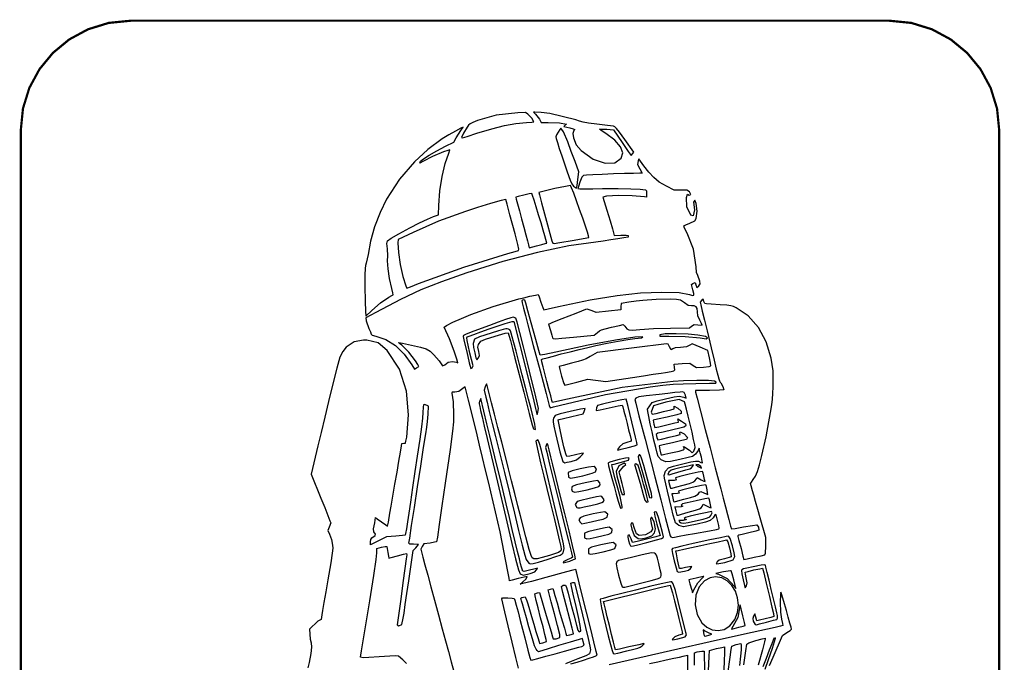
# Model space of a CAD drawing. Extents: x 0 to 7.6, y 0 to 10.9.
# Drawn here: x 4.085 to 7.589, y 4.793 to 7.095 of the extents above; entities that cross this region are included whole.
import ezdxf

# ---------------------------------------------------------------- set-up
doc = ezdxf.new("R2010")
doc.units = 0
doc.layers.get('0').update_dxf_attribs({"linetype": 'CONTINUOUS'})

msp = doc.modelspace()

# ---------------------------------------------------------------- linework, layer by layer
at = {"color": 1, "const_width": 0.007935}
msp.add_lwpolyline([(4.08946, 3.98844), (4.08946, 6.697), (4.09739, 6.77658), (4.12028, 6.85058), (4.15653, 6.91749), (4.20454, 6.97569), (4.26275, 7.02371), (4.32964, 7.05989), (4.4036, 7.08279), (4.48318, 7.09071), (4.48318, 7.09071), (7.19179, 7.09071), (7.27126, 7.08279), (7.34526, 7.05989), (7.41217, 7.02371), (7.47038, 6.97569), (7.51839, 6.91749), (7.55458, 6.85058), (7.57747, 6.77658), (7.58544, 6.697), (7.58544, 3.98844)], dxfattribs=at)
at = {"color": 0}
for points in [[(5.89279, 6.76297), (5.86567, 6.76167), (5.78754, 6.75271), (5.7219, 6.73372), (5.70514, 6.72678), (5.69547, 6.72194), (5.68951, 6.71701), (5.68392, 6.70985), (5.67079, 6.68858), (5.66433, 6.67275), (5.66753, 6.67156), (5.68403, 6.67703), (5.71918, 6.68836), (5.77208, 6.70443), (5.81799, 6.71582), (5.85872, 6.72304), (5.89643, 6.72646), (5.91521, 6.72775), (5.92307, 6.72911), (5.9151, 6.74214), (5.90147, 6.7564), (5.89279, 6.76297)], [(5.92638, 6.76361), (5.92096, 6.76318), (5.92828, 6.75597), (5.94233, 6.73833), (5.94906, 6.72711), (5.97412, 6.72706), (6.01475, 6.72515), (6.03939, 6.72103), (6.03467, 6.71664), (6.03, 6.71257), (6.05083, 6.70719), (6.06369, 6.70415), (6.06907, 6.70193), (6.06608, 6.69797), (6.06168, 6.68788), (6.06392, 6.67139), (6.07428, 6.64681), (6.09218, 6.62614), (6.13444, 6.59603), (6.178, 6.58132), (6.178, 6.58138), (6.21246, 6.58306), (6.23492, 6.59933), (6.24007, 6.61822), (6.23236, 6.63965), (6.21213, 6.66303), (6.17979, 6.68772), (6.16368, 6.69857), (6.15733, 6.7034), (6.16504, 6.70335), (6.18283, 6.70247), (6.20779, 6.70101), (6.23817, 6.65571), (6.25993, 6.62337), (6.26975, 6.60915), (6.2755, 6.61431), (6.28006, 6.62067), (6.24729, 6.66644), (6.229, 6.69179), (6.21826, 6.70562), (6.21197, 6.71164), (6.20703, 6.71338), (6.18636, 6.71614), (6.14729, 6.72103), (6.11774, 6.72483), (6.09933, 6.72786), (6.08615, 6.73133), (6.07221, 6.73654), (5.97982, 6.75922), (5.94933, 6.76226), (5.92638, 6.76361)], [(5.66997, 6.70958), (5.66146, 6.70632), (5.64236, 6.69607), (5.61843, 6.68213), (5.59549, 6.66775), (5.54411, 6.63026), (5.49642, 6.58649), (5.44233, 6.52403), (5.39649, 6.45247), (5.37304, 6.40479), (5.35346, 6.35357), (5.33886, 6.30236), (5.33046, 6.25456), (5.32357, 6.22325), (5.32101, 6.21593), (5.31967, 6.20443), (5.31917, 6.18201), (5.31912, 6.14187), (5.31961, 6.08643), (5.32086, 6.05263), (5.3226, 6.03429), (5.34353, 6.05436), (5.37446, 6.0816), (5.40462, 6.10178), (5.41504, 6.10796), (5.41976, 6.11068), (5.41862, 6.11729), (5.41504, 6.13271), (5.40722, 6.16943), (5.40196, 6.20378), (5.39968, 6.23178), (5.40093, 6.24946), (5.40017, 6.2755), (5.39751, 6.29357), (5.40012, 6.3041), (5.41282, 6.31369), (5.4406, 6.32878), (5.47987, 6.34978), (5.51449, 6.3674), (5.54308, 6.38113), (5.56424, 6.39025), (5.58192, 6.39708), (5.58322, 6.43012), (5.58735, 6.48269), (5.59521, 6.53369), (5.60607, 6.57964), (5.61936, 6.61703), (5.62278, 6.62901), (5.61513, 6.62685), (5.59933, 6.62153), (5.56022, 6.60574), (5.52789, 6.58854), (5.51503, 6.58154), (5.51812, 6.5886), (5.528, 6.59733), (5.54829, 6.6104), (5.57568, 6.62592), (5.60693, 6.64182), (5.63693, 6.65625), (5.64529, 6.67144), (5.66228, 6.69764), (5.66997, 6.70958)], [(6.01947, 6.70617), (6.016, 6.70204), (6.00988, 6.69254), (6.00385, 6.68229), (6.00065, 6.67567), (6.00211, 6.6696), (6.00667, 6.65479), (6.01357, 6.63346), (6.02214, 6.60786), (6.04167, 6.55029), (6.0524, 6.5204), (6.05871, 6.50706), (6.06483, 6.49924), (6.07536, 6.49164), (6.07742, 6.50196), (6.08035, 6.52268), (6.08388, 6.55089), (6.06999, 6.58735), (6.05653, 6.62294), (6.04372, 6.65717), (6.02864, 6.69331), (6.01947, 6.70617)], [(6.29779, 6.59636), (6.29519, 6.58919), (6.29313, 6.57633), (6.30171, 6.56065), (6.30783, 6.55062), (6.30951, 6.54611), (6.30089, 6.54574), (6.27864, 6.54492), (6.24615, 6.54383), (6.20676, 6.54264), (6.16699, 6.54135), (6.13368, 6.53999), (6.11025, 6.53868), (6.10021, 6.5376), (6.09435, 6.53179), (6.08713, 6.51378), (6.08176, 6.49799), (6.07954, 6.49044), (6.08649, 6.48996), (6.10536, 6.48969), (6.1334, 6.48981), (6.16764, 6.49024), (6.22385, 6.49072), (6.26921, 6.49013), (6.30208, 6.4885), (6.32096, 6.48583), (6.32487, 6.48275), (6.32568, 6.472), (6.32568, 6.45953), (6.31787, 6.46072), (6.27333, 6.46506), (6.22553, 6.46556), (6.18207, 6.46289), (6.16922, 6.45919), (6.17339, 6.44472), (6.1836, 6.41308), (6.19542, 6.37538), (6.20378, 6.34608), (6.20969, 6.32292), (6.2335, 6.324), (6.25282, 6.32428), (6.25911, 6.3221), (6.25922, 6.31717), (6.24382, 6.31413), (6.22304, 6.31099), (6.19738, 6.30664), (6.16971, 6.30246), (6.14421, 6.29937), (6.04812, 6.28592), (5.9356, 6.26221), (5.81212, 6.22949), (5.68311, 6.18913), (5.59278, 6.15756), (5.51899, 6.12788), (5.44607, 6.09337), (5.3585, 6.04719), (5.32286, 6.02789), (5.32383, 6.01704), (5.3329, 5.99013), (5.3386, 5.97771), (5.34099, 5.97032), (5.34446, 5.96669), (5.35867, 5.96322), (5.39421, 5.95107), (5.42828, 5.9291), (5.45958, 5.89839), (5.48697, 5.85981), (5.49588, 5.84478), (5.50396, 5.8489), (5.51204, 5.8546), (5.50846, 5.86128), (5.49983, 5.87489), (5.47618, 5.90571), (5.45063, 5.93001), (5.44249, 5.93664), (5.43951, 5.93967), (5.4534, 5.93733), (5.486, 5.93088), (5.51768, 5.92393), (5.53787, 5.91743), (5.55203, 5.90907), (5.56586, 5.89626), (5.58442, 5.87451), (5.59614, 5.85656), (5.60411, 5.86062), (5.61703, 5.86951), (5.63226, 5.87169), (5.64589, 5.86947), (5.65082, 5.86794), (5.6474, 5.88026), (5.63824, 5.90875), (5.62164, 5.9534), (5.60221, 5.99539), (5.61062, 6.00103), (5.63363, 6.01237), (5.66476, 6.02642), (5.69769, 6.04021), (5.77756, 6.0689), (5.86882, 6.09576), (5.88639, 6.10015), (5.9089, 6.10542), (5.92876, 6.10981), (5.93858, 6.11165), (5.94174, 6.10374), (5.94808, 6.08453), (5.95437, 6.06538), (5.95774, 6.0574), (5.97358, 6.06076), (6.01031, 6.06874), (6.12369, 6.09207), (6.22006, 6.10796), (6.30404, 6.11708), (6.38021, 6.12011), (6.442, 6.11828), (6.47863, 6.11143), (6.4891, 6.10835), (6.49397, 6.10921), (6.49436, 6.1154), (6.49121, 6.12825), (6.486, 6.14725), (6.49089, 6.15126), (6.49849, 6.15483), (6.50185, 6.14606), (6.50483, 6.13667), (6.51204, 6.14258), (6.5166, 6.14925), (6.51531, 6.15978), (6.50819, 6.17942), (6.50413, 6.19075), (6.50217, 6.21115), (6.49294, 6.27419), (6.47011, 6.33057), (6.46094, 6.34912), (6.45833, 6.35721), (6.46544, 6.36035), (6.48003, 6.36681), (6.49729, 6.37565), (6.50276, 6.384), (6.50558, 6.40972), (6.50228, 6.43761), (6.49794, 6.4496), (6.49289, 6.44163), (6.49707, 6.41401), (6.49138, 6.39333), (6.48378, 6.39535), (6.46935, 6.42567), (6.4675, 6.45876), (6.4714, 6.47049), (6.47738, 6.46733), (6.48329, 6.46875), (6.47819, 6.47922), (6.46924, 6.48432), (6.44764, 6.48508), (6.42367, 6.48508), (6.39606, 6.49881), (6.37017, 6.51313), (6.35107, 6.52957), (6.3335, 6.54893), (6.31575, 6.5715), (6.29779, 6.59636)], [(6.05371, 6.50114), (6.03581, 6.49826), (5.99778, 6.49029), (5.95947, 6.48156), (5.94097, 6.47651), (5.94228, 6.46761), (5.94943, 6.4394), (5.96392, 6.38656), (5.98708, 6.30393), (5.9904, 6.29492), (5.99468, 6.29383), (6.01551, 6.29753), (6.05931, 6.3049), (6.11942, 6.315), (6.11811, 6.32206), (6.11464, 6.33404), (6.10736, 6.35601), (6.0975, 6.38444), (6.08632, 6.41585), (6.07508, 6.44678), (6.06506, 6.47364), (6.05751, 6.49294), (6.05371, 6.50114)], [(5.82226, 6.45096), (5.80604, 6.44743), (5.76822, 6.43679), (5.72131, 6.42279), (5.6779, 6.40896), (5.58203, 6.37414), (5.49121, 6.33371), (5.43799, 6.30811), (5.43728, 6.2959), (5.43875, 6.26204), (5.44499, 6.21892), (5.45432, 6.17594), (5.465, 6.14242), (5.46935, 6.13456), (5.48188, 6.13926), (5.51053, 6.1505), (5.67215, 6.20964), (5.83018, 6.25868), (5.85596, 6.26585), (5.86817, 6.26921), (5.86865, 6.27339), (5.86507, 6.29025), (5.85536, 6.3284), (5.8374, 6.39615), (5.82699, 6.43457), (5.82226, 6.45096)], [(5.91553, 6.47233), (5.90597, 6.47125), (5.88639, 6.46729), (5.86708, 6.46267), (5.85835, 6.45975), (5.86003, 6.45285), (5.86453, 6.43544), (5.87099, 6.41081), (5.87858, 6.382), (5.8865, 6.35238), (5.89382, 6.32497), (5.89974, 6.30306), (5.90343, 6.28976), (5.90647, 6.27908), (5.93197, 6.28581), (5.95156, 6.2909), (5.963, 6.29383), (5.96858, 6.29519), (5.96556, 6.30826), (5.96213, 6.3209), (5.95611, 6.34196), (5.94824, 6.36828), (5.93961, 6.39686), (5.9311, 6.42464), (5.92361, 6.44851), (5.91808, 6.46544), (5.91553, 6.47233)], [(5.88504, 6.09278), (5.87999, 6.08974), (5.88124, 6.08197), (5.88558, 6.06315), (5.89231, 6.03614), (5.90082, 6.00369), (5.92046, 5.92953), (5.94472, 5.83822), (5.9661, 5.75743), (5.97743, 5.71474), (5.9815, 5.70692), (5.99289, 5.70969), (6.01764, 5.71631), (6.17914, 5.75429), (6.33822, 5.78196), (6.384, 5.78771), (6.42014, 5.79107), (6.456, 5.79286), (6.50092, 5.79368), (6.55072, 5.79422), (6.57238, 5.79449), (6.57374, 5.7979), (6.56819, 5.80231), (6.54644, 5.8036), (6.50472, 5.80376), (6.45779, 5.8029), (6.42057, 5.80111), (6.23801, 5.77881), (6.04253, 5.73774), (6.00515, 5.72894), (5.98921, 5.72581), (5.98731, 5.73247), (5.98275, 5.74951), (5.97646, 5.77354), (5.96929, 5.80111), (5.96208, 5.82889), (5.95578, 5.85335), (5.95128, 5.87115), (5.94943, 5.87885), (5.95481, 5.88108), (5.96989, 5.88553), (5.99257, 5.89171), (6.02061, 5.89903), (6.05192, 5.90696), (6.08436, 5.91499), (6.11583, 5.92253), (6.14421, 5.92904), (6.18494, 5.93767), (6.22428, 5.94521), (6.25831, 5.9509), (6.28293, 5.95404), (6.30746, 5.95692), (6.31142, 5.95985), (6.2831, 5.95919), (6.21485, 5.94868), (6.11724, 5.93018), (6.00065, 5.90543), (5.96169, 5.89719), (5.9451, 5.89447), (5.94015, 5.91157), (5.92936, 5.95096), (5.91336, 6.00988), (5.90136, 6.0535), (5.89361, 6.08094), (5.89046, 6.09114), (5.88504, 6.09278)], [(6.41092, 6.09472), (6.35943, 6.09364), (6.31212, 6.09065), (6.28792, 6.08772), (6.26204, 6.08382), (6.23492, 6.07932), (6.23389, 6.06782), (6.23286, 6.05642), (6.14551, 6.04753), (6.13097, 6.0535), (6.11367, 6.05946), (6.10753, 6.05751), (6.0931, 6.05203), (6.07238, 6.044), (6.04769, 6.03418), (6.02279, 6.02425), (6.00179, 6.0159), (5.98682, 6.00993), (5.98008, 6.00722), (5.97558, 6.00549), (5.98161, 5.98292), (5.98639, 5.96582), (5.98947, 5.95617), (5.99169, 5.95389), (6.00043, 5.95344), (6.02246, 5.95518), (6.06478, 5.95931), (6.13818, 5.96664), (6.14958, 5.97618), (6.15674, 5.98182), (6.16461, 5.98568), (6.17757, 5.98947), (6.20003, 5.99479), (6.22819, 6.00136), (6.24121, 6.0045), (6.24794, 5.99832), (6.2545, 5.98899), (6.26156, 5.98486), (6.27528, 5.9846), (6.30186, 5.98687), (6.35069, 5.98986), (6.41086, 5.9916), (6.47831, 5.99262), (6.48611, 5.99881), (6.4949, 6.00401), (6.50896, 6.00347), (6.52387, 6.00256), (6.52138, 6.00792), (6.51551, 6.01986), (6.50863, 6.03586), (6.50717, 6.04969), (6.50624, 6.06142), (6.50217, 6.06765), (6.49593, 6.0714), (6.48579, 6.07167), (6.47412, 6.0726), (6.4605, 6.08176), (6.4465, 6.09104), (6.43251, 6.09403), (6.41092, 6.09472)], [(6.52789, 6.09494), (6.52186, 6.0905), (6.51671, 6.08371), (6.51888, 6.07493), (6.52436, 6.05268), (6.53217, 6.02029), (6.54161, 5.98122), (6.55599, 5.92144), (6.56679, 5.87679), (6.57454, 5.845), (6.57997, 5.82362), (6.58365, 5.81039), (6.58621, 5.80285), (6.58822, 5.79872), (6.59039, 5.79557), (6.59765, 5.78228), (6.60107, 5.77126), (6.58615, 5.76992), (6.55046, 5.76899), (6.49989, 5.76844), (6.50043, 5.76307), (6.50569, 5.74061), (6.51774, 5.69422), (6.53478, 5.6295), (6.55225, 5.56293), (6.57086, 5.49208), (6.59065, 5.41689), (6.59928, 5.384), (6.60764, 5.35221), (6.61475, 5.32525), (6.61963, 5.30658), (6.62576, 5.28375), (6.62879, 5.27376), (6.64182, 5.27544), (6.67215, 5.28043), (6.7034, 5.28581), (6.71881, 5.28819), (6.72558, 5.27929), (6.72678, 5.26872), (6.7155, 5.26551), (6.69075, 5.25956), (6.66644, 5.25401), (6.65479, 5.25097), (6.65142, 5.24892), (6.65196, 5.24636), (6.65554, 5.23232), (6.66276, 5.20361), (6.66982, 5.176), (6.67312, 5.1645), (6.68489, 5.16683), (6.70964, 5.17204), (6.73475, 5.17746), (6.74761, 5.18033), (6.75065, 5.18631), (6.75131, 5.21192), (6.75131, 5.2424), (6.73122, 5.31347), (6.72288, 5.3431), (6.71496, 5.37104), (6.70839, 5.39426), (6.7041, 5.4095), (6.69911, 5.42768), (6.69706, 5.43631), (6.69976, 5.44114), (6.70643, 5.45008), (6.71414, 5.46208), (6.72119, 5.47851), (6.72863, 5.50239), (6.73753, 5.53657), (6.75233, 5.60303), (6.76812, 5.68918), (6.77263, 5.7169), (6.77539, 5.73801), (6.77692, 5.75792), (6.77778, 5.78201), (6.77707, 5.83822), (6.77089, 5.88379), (6.75276, 5.94254), (6.72488, 5.99354), (6.68858, 6.03489), (6.64524, 6.06456), (6.63569, 6.06901), (6.62646, 6.07161), (6.61225, 6.07335), (6.58789, 6.07519), (6.55615, 6.07731), (6.53906, 6.07824), (6.5331, 6.07958), (6.53011, 6.08658), (6.52789, 6.09494)], [(5.84907, 6.03028), (5.84028, 6.028), (5.8214, 6.02181), (5.79514, 6.01258), (5.76432, 6.00131), (5.7085, 5.98058), (5.68083, 5.96983), (5.6715, 5.96496), (5.67057, 5.96164), (5.67426, 5.94347), (5.68267, 5.90619), (5.69163, 5.86794), (5.69694, 5.84674), (5.70182, 5.84983), (5.70572, 5.85607), (5.6945, 5.90196), (5.68772, 5.93039), (5.68419, 5.94775), (5.68338, 5.95682), (5.685, 5.96029), (5.69174, 5.96289), (5.70861, 5.96913), (5.73313, 5.97803), (5.76275, 5.98867), (5.82031, 6.00857), (5.84483, 6.01525), (5.85107, 6.01465), (5.89106, 5.85503), (5.90668, 5.79258), (5.91971, 5.7405), (5.92876, 5.70421), (5.93251, 5.68918), (5.93397, 5.68289), (5.93668, 5.69125), (5.93951, 5.70378), (5.93619, 5.71967), (5.92736, 5.75689), (5.91471, 5.80832), (5.90017, 5.86681), (5.88547, 5.92507), (5.87244, 5.97601), (5.86285, 6.01237), (5.85856, 6.02692), (5.84907, 6.03028)], [(5.82781, 5.98915), (5.82232, 5.98882), (5.8125, 5.98649), (5.79611, 5.98172), (5.77072, 5.9739), (5.72889, 5.96024), (5.71078, 5.95247), (5.70606, 5.93653), (5.70763, 5.92236), (5.71143, 5.90278), (5.71571, 5.88547), (5.71886, 5.87799), (5.72483, 5.88531), (5.72831, 5.89367), (5.72564, 5.90836), (5.72304, 5.92296), (5.72493, 5.93267), (5.73318, 5.94499), (5.75022, 5.95182), (5.7839, 5.96283), (5.82031, 5.97347), (5.83111, 5.97418), (5.8335, 5.96625), (5.83882, 5.94672), (5.84631, 5.91851), (5.85514, 5.88456), (5.88661, 5.76226), (5.90647, 5.68576), (5.9171, 5.64535), (5.92122, 5.63129), (5.92899, 5.62918), (5.92617, 5.64833), (5.91265, 5.70275), (5.9036, 5.73731), (5.89258, 5.77968), (5.88086, 5.82454), (5.86996, 5.86649), (5.859, 5.90853), (5.85101, 5.93918), (5.84532, 5.96029), (5.84147, 5.97379), (5.83882, 5.98139), (5.83681, 5.98503), (5.8349, 5.98643), (5.83251, 5.98747), (5.82781, 5.98915)], [(6.43061, 5.97103), (6.39193, 5.97049), (6.37294, 5.96793), (6.37261, 5.96224), (6.4044, 5.96235), (6.46306, 5.96181), (6.51736, 5.95628), (6.53831, 5.9535), (6.54264, 5.95628), (6.53618, 5.96158), (6.50825, 5.96685), (6.47424, 5.96983), (6.43061, 5.97103)], [(6.48882, 5.93582), (6.47954, 5.93001), (6.46783, 5.92503), (6.44694, 5.92275), (6.42746, 5.92074), (6.41862, 5.91732), (6.41271, 5.91342), (6.40707, 5.92492), (6.4024, 5.93408), (6.39794, 5.93533), (6.38656, 5.93381), (6.35894, 5.93033), (6.31912, 5.92546), (6.27143, 5.9196), (6.14942, 5.90479), (6.12435, 5.89046), (6.10932, 5.88222), (6.0969, 5.87674), (6.08138, 5.87201), (6.05707, 5.86594), (6.02686, 5.8584), (6.01367, 5.8546), (6.01551, 5.84397), (6.02149, 5.81982), (6.02919, 5.79313), (6.03353, 5.78711), (6.04742, 5.79085), (6.07639, 5.7985), (6.116, 5.80886), (6.18001, 5.80094), (6.27528, 5.81538), (6.31401, 5.82124), (6.34928, 5.82656), (6.37701, 5.83068), (6.3935, 5.83306), (6.41379, 5.83599), (6.42333, 5.83849), (6.42589, 5.84272), (6.42529, 5.85075), (6.42415, 5.86296), (6.45215, 5.86447), (6.48019, 5.86594), (6.49186, 5.85818), (6.50358, 5.85042), (6.52849, 5.85189), (6.54844, 5.85379), (6.55464, 5.85661), (6.55365, 5.86649), (6.54975, 5.88569), (6.54368, 5.91162), (6.51628, 5.92372), (6.48882, 5.93582)], [(5.75347, 5.79243), (5.74886, 5.78211), (5.74496, 5.7691), (5.75082, 5.74479), (5.75532, 5.72613), (5.7634, 5.69331), (5.77382, 5.65093), (5.78549, 5.60363), (5.81722, 5.47488), (5.85308, 5.32932), (5.86833, 5.26753), (5.8814, 5.21571), (5.89085, 5.17936), (5.89529, 5.16379), (5.90414, 5.15158), (5.91, 5.14865), (5.92003, 5.14931), (5.93946, 5.15446), (5.97364, 5.16525), (6.00108, 5.17432), (6.01633, 5.1799), (6.0236, 5.18397), (6.02718, 5.18821), (6.03153, 5.20335), (6.02864, 5.21961), (6.01785, 5.26753), (5.99544, 5.36219), (5.95801, 5.51882), (5.94954, 5.55333), (5.94363, 5.57574), (5.93967, 5.58806), (5.93712, 5.59244), (5.92931, 5.58697), (5.93158, 5.57563), (5.93778, 5.54839), (5.947, 5.50928), (5.95828, 5.46246), (5.97987, 5.37337), (5.99588, 5.30707), (6.00717, 5.26014), (6.01443, 5.22911), (6.0185, 5.21056), (6.02024, 5.20101), (6.02029, 5.19706), (6.01958, 5.19521), (6.01053, 5.18901), (5.97906, 5.17839), (5.95247, 5.17074), (5.93425, 5.16694), (5.92269, 5.16689), (5.91613, 5.17031), (5.9126, 5.178), (5.90603, 5.20031), (5.89421, 5.24501), (5.87511, 5.31988), (5.86578, 5.35639), (5.8546, 5.40022), (5.84299, 5.4459), (5.83231, 5.48785), (5.82096, 5.53207), (5.80778, 5.58376), (5.79432, 5.6365), (5.78228, 5.68392), (5.77192, 5.72433), (5.76324, 5.75803), (5.75711, 5.78147), (5.75444, 5.79113), (5.75347, 5.79243)], [(6.45421, 5.76324), (6.44558, 5.76258), (6.42692, 5.76074), (6.40099, 5.75803), (6.37056, 5.75472), (6.32417, 5.74935), (6.29801, 5.74533), (6.28651, 5.74154), (6.28396, 5.73671), (6.28711, 5.7226), (6.29829, 5.67833), (6.32004, 5.59403), (6.35493, 5.45969), (6.37614, 5.37782), (6.39333, 5.31114), (6.40489, 5.26611), (6.40913, 5.24914), (6.41233, 5.24501), (6.41808, 5.24274), (6.42503, 5.24414), (6.44217, 5.24735), (6.46696, 5.2519), (6.49675, 5.25722), (6.54964, 5.26676), (6.57531, 5.27165), (6.58382, 5.27399), (6.58507, 5.27588), (6.58376, 5.28537), (6.57926, 5.30447), (6.57346, 5.32422), (6.57086, 5.32508), (6.56358, 5.31256), (6.55294, 5.30317), (6.53586, 5.29796), (6.50569, 5.29064), (6.47504, 5.28413), (6.45671, 5.28131), (6.44092, 5.28564), (6.42882, 5.29536), (6.426, 5.30388), (6.4209, 5.32286), (6.41433, 5.3489), (6.40711, 5.37858), (6.40007, 5.40842), (6.39404, 5.435), (6.38981, 5.45497), (6.38824, 5.46485), (6.39279, 5.47999), (6.40354, 5.49181), (6.4215, 5.49799), (6.45508, 5.50678), (6.48307, 5.51313), (6.50049, 5.51585), (6.51128, 5.51525), (6.51937, 5.5115), (6.52522, 5.50933), (6.52436, 5.51579), (6.52106, 5.52983), (6.51699, 5.54546), (6.51454, 5.55556), (6.51313, 5.56168), (6.50944, 5.55339), (6.50022, 5.54075), (6.48893, 5.53299), (6.47412, 5.52935), (6.44379, 5.52214), (6.41032, 5.51508), (6.3941, 5.51351), (6.37771, 5.52024), (6.36686, 5.53299), (6.36339, 5.54406), (6.35807, 5.56451), (6.35172, 5.59099), (6.345, 5.62039), (6.33865, 5.64947), (6.33339, 5.67492), (6.32992, 5.69353), (6.329, 5.70204), (6.34592, 5.72504), (6.36312, 5.7309), (6.39318, 5.73876), (6.42367, 5.74571), (6.44239, 5.74864), (6.45811, 5.74447), (6.46658, 5.74083), (6.46386, 5.75228), (6.46024, 5.76161), (6.45421, 5.76324)], [(5.73361, 5.73926), (5.73003, 5.73101), (5.72857, 5.72803), (5.72771, 5.72504), (5.72775, 5.72017), (5.72922, 5.71132), (5.73232, 5.6965), (5.73757, 5.67378), (5.74528, 5.64106), (5.75592, 5.59636), (5.79275, 5.44086), (5.82264, 5.31467), (5.84457, 5.2219), (5.85764, 5.16656), (5.86751, 5.12765), (5.87349, 5.11285), (5.88499, 5.10846), (5.9095, 5.11415), (5.92562, 5.12022), (5.93224, 5.12685), (5.93517, 5.13265), (5.93224, 5.13249), (5.92307, 5.13004), (5.90657, 5.12576), (5.88753, 5.12142), (5.88265, 5.12403), (5.88167, 5.12608), (5.88037, 5.12993), (5.87842, 5.1371), (5.87538, 5.14893), (5.87099, 5.16689), (5.86481, 5.19243), (5.85644, 5.227), (5.84571, 5.27192), (5.83561, 5.31386), (5.82378, 5.36322), (5.81164, 5.4139), (5.80067, 5.45969), (5.78965, 5.50569), (5.7774, 5.55681), (5.76535, 5.60682), (5.7551, 5.64953), (5.73361, 5.73926)], [(6.2525, 5.73687), (6.23654, 5.73465), (6.20258, 5.72775), (6.16797, 5.72), (6.15017, 5.71506), (6.14632, 5.706), (6.14518, 5.69683), (6.15907, 5.69938), (6.19151, 5.70649), (6.22407, 5.71349), (6.2385, 5.71556), (6.24035, 5.70969), (6.24431, 5.69499), (6.24962, 5.67443), (6.25553, 5.65093), (6.26139, 5.6275), (6.26639, 5.60704), (6.26975, 5.5925), (6.27083, 5.58681), (6.25532, 5.58285), (6.24078, 5.5779), (6.22922, 5.56651), (6.22174, 5.55707), (6.22244, 5.5549), (6.23497, 5.55811), (6.25944, 5.56413), (6.28261, 5.57047), (6.29232, 5.57433), (6.29064, 5.58251), (6.28629, 5.60129), (6.28011, 5.62717), (6.27294, 5.65657), (6.26574, 5.68582), (6.25933, 5.71137), (6.25461, 5.7296), (6.2525, 5.73687)], [(6.44239, 5.73611), (6.42432, 5.73318), (6.39458, 5.72629), (6.36583, 5.71869), (6.35069, 5.71343), (6.34147, 5.69129), (6.34517, 5.68392), (6.35932, 5.68668), (6.3859, 5.69276), (6.412, 5.69917), (6.42443, 5.70275), (6.42383, 5.70876), (6.42356, 5.71272), (6.43653, 5.70551), (6.44911, 5.69461), (6.44954, 5.68608), (6.43381, 5.68169), (6.39871, 5.67333), (6.36388, 5.66542), (6.34901, 5.66189), (6.35101, 5.6486), (6.35531, 5.63596), (6.36936, 5.639), (6.39817, 5.64561), (6.42671, 5.6524), (6.43994, 5.65571), (6.43847, 5.66178), (6.43728, 5.66726), (6.45068, 5.65935), (6.46386, 5.64968), (6.46544, 5.64312), (6.46408, 5.64051), (6.45806, 5.63775), (6.44407, 5.63396), (6.41906, 5.62799), (6.38422, 5.62001), (6.36572, 5.61589), (6.35997, 5.61149), (6.36247, 5.60032), (6.36507, 5.59212), (6.3789, 5.59489), (6.40593, 5.60107), (6.43261, 5.60758), (6.44531, 5.61106), (6.44472, 5.61697), (6.44558, 5.62115), (6.45919, 5.6135), (6.47131, 5.60015), (6.46821, 5.59353), (6.45171, 5.58963), (6.41749, 5.5816), (6.38422, 5.57389), (6.37017, 5.57053), (6.37278, 5.55686), (6.37679, 5.54053), (6.37739, 5.53874), (6.38053, 5.53847), (6.39068, 5.54047), (6.41243, 5.54531), (6.44183, 5.55192), (6.456, 5.55572), (6.46007, 5.55849), (6.4591, 5.56212), (6.45714, 5.56836), (6.46094, 5.56689), (6.46957, 5.56142), (6.47889, 5.55474), (6.48475, 5.54969), (6.48844, 5.54519), (6.49365, 5.55106), (6.49881, 5.56494), (6.49729, 5.57449), (6.49338, 5.59364), (6.48774, 5.61914), (6.48118, 5.64774), (6.47444, 5.67617), (6.46832, 5.70111), (6.46349, 5.7194), (6.46089, 5.7276), (6.44239, 5.73611)], [(6.1059, 5.70415), (6.08886, 5.70139), (6.05285, 5.69342), (6.0165, 5.68463), (5.99854, 5.67925), (5.99262, 5.66992), (5.99132, 5.66493), (5.99186, 5.65653), (5.99463, 5.6409), (6.00028, 5.61426), (6.01563, 5.54856), (6.02647, 5.51465), (6.03321, 5.5095), (6.0415, 5.51161), (6.05653, 5.51514), (6.07525, 5.52078), (6.08838, 5.53136), (6.09679, 5.53999), (6.10037, 5.54428), (6.09196, 5.54313), (6.07183, 5.53851), (6.05094, 5.53386), (6.0409, 5.53239), (6.03694, 5.54232), (6.03033, 5.56646), (6.02251, 5.5989), (6.01508, 5.63351), (6.00906, 5.66342), (6.01351, 5.66499), (6.02854, 5.66878), (6.05843, 5.67567), (6.09885, 5.68479), (6.10292, 5.6939), (6.1059, 5.70415)], [(5.96994, 5.57883), (5.96783, 5.57547), (5.96485, 5.56521), (5.96858, 5.54801), (5.97885, 5.50499), (5.99408, 5.4426), (6.01275, 5.36724), (6.03136, 5.29221), (6.0466, 5.23036), (6.05692, 5.18815), (6.06071, 5.17199), (6.05593, 5.16883), (6.04454, 5.16444), (6.02772, 5.1556), (6.02875, 5.15196), (6.03646, 5.15403), (6.05067, 5.15869), (6.06472, 5.16357), (6.07178, 5.1665), (6.06922, 5.17979), (6.06119, 5.21474), (6.04889, 5.26606), (6.03358, 5.32844), (6.01725, 5.39415), (6.00233, 5.45432), (5.9905, 5.50244), (5.98335, 5.53168), (5.97743, 5.55599), (5.97368, 5.57058), (5.9714, 5.57753), (5.96994, 5.57883)], [(6.30117, 5.53808), (6.29921, 5.53792), (6.29492, 5.53217), (6.29693, 5.52393), (6.30154, 5.50694), (6.30789, 5.48415), (6.31506, 5.4585), (6.32232, 5.43289), (6.32878, 5.41037), (6.33365, 5.39382), (6.33615, 5.38612), (6.34429, 5.38433), (6.34457, 5.38878), (6.34239, 5.40012), (6.33729, 5.42036), (6.32878, 5.45161), (6.31515, 5.50043), (6.30767, 5.52632), (6.30382, 5.53651), (6.30117, 5.53808)], [(6.26031, 5.52756), (6.25043, 5.52664), (6.22765, 5.52132), (6.20622, 5.51594), (6.19428, 5.51258), (6.18907, 5.51036), (6.18799, 5.50831), (6.18978, 5.49962), (6.19456, 5.48068), (6.20139, 5.45503), (6.20931, 5.42611), (6.21729, 5.39746), (6.22439, 5.3725), (6.22971, 5.35482), (6.23226, 5.34776), (6.23774, 5.3489), (6.23833, 5.35331), (6.23617, 5.3654), (6.23047, 5.38883), (6.22038, 5.42725), (6.21257, 5.45665), (6.20628, 5.48079), (6.20215, 5.49718), (6.20085, 5.50325), (6.2099, 5.50558), (6.23074, 5.51064), (6.26053, 5.51932), (6.26303, 5.52626), (6.26031, 5.52756)], [(6.24528, 5.50831), (6.22635, 5.49951), (6.21658, 5.47894), (6.21946, 5.4636), (6.22624, 5.43664), (6.23372, 5.41021), (6.23861, 5.3966), (6.2461, 5.39669), (6.24556, 5.40701), (6.23801, 5.43636), (6.23068, 5.46382), (6.22771, 5.47797), (6.24251, 5.49718), (6.25136, 5.50429), (6.24528, 5.50831)], [(6.28717, 5.50629), (6.28271, 5.50429), (6.28435, 5.49669), (6.29107, 5.47672), (6.30263, 5.43674), (6.31375, 5.39649), (6.31972, 5.37571), (6.32497, 5.36914), (6.33072, 5.37071), (6.32975, 5.37674), (6.32628, 5.39111), (6.32113, 5.41114), (6.31489, 5.43403), (6.30843, 5.45708), (6.30251, 5.4776), (6.29779, 5.49278), (6.29514, 5.49994), (6.28717, 5.50629)], [(6.49268, 5.50293), (6.48687, 5.50146), (6.47331, 5.49832), (6.449, 5.49278), (6.42518, 5.48714), (6.41319, 5.48361), (6.40511, 5.47607), (6.40076, 5.46778), (6.40657, 5.46696), (6.41704, 5.47065), (6.43728, 5.47646), (6.46571, 5.48432), (6.48019, 5.48888), (6.48617, 5.49219), (6.48899, 5.49636), (6.49268, 5.50293)], [(6.50136, 5.50424), (6.50933, 5.49696), (6.52143, 5.49121), (6.51904, 5.49675), (6.51031, 5.50244), (6.50136, 5.50424)], [(6.13775, 5.49669), (6.118, 5.49436), (6.08806, 5.48812), (6.05994, 5.48074), (6.04557, 5.47493), (6.04611, 5.45865), (6.0536, 5.45449), (6.06799, 5.45725), (6.09793, 5.46386), (6.13108, 5.47228), (6.14264, 5.47765), (6.14594, 5.48807), (6.13975, 5.49631), (6.13775, 5.49669)], [(6.5255, 5.47857), (6.5101, 5.47613), (6.4776, 5.46897), (6.44476, 5.46104), (6.4285, 5.45617), (6.43028, 5.45117), (6.43251, 5.44883), (6.42339, 5.44715), (6.4075, 5.44706), (6.40424, 5.44646), (6.40642, 5.43522), (6.41032, 5.41949), (6.41026, 5.41949), (6.41656, 5.41878), (6.42899, 5.42296), (6.45606, 5.43033), (6.47814, 5.43625), (6.49078, 5.44069), (6.49783, 5.44547), (6.50315, 5.45236), (6.50646, 5.45731), (6.5204, 5.44954), (6.53017, 5.44456), (6.53424, 5.44342), (6.53288, 5.45019), (6.53011, 5.46192), (6.52718, 5.47319), (6.5255, 5.47857)], [(6.15142, 5.44613), (6.13569, 5.44417), (6.10553, 5.43788), (6.07542, 5.43056), (6.05979, 5.42535), (6.05664, 5.41726), (6.06, 5.40821), (6.06782, 5.4044), (6.08285, 5.40711), (6.11285, 5.41363), (6.13992, 5.42019), (6.15446, 5.4254), (6.1595, 5.43088), (6.15815, 5.43826), (6.15142, 5.44613)], [(6.53738, 5.4311), (6.52186, 5.42844), (6.48867, 5.42106), (6.45524, 5.41292), (6.43886, 5.40815), (6.44075, 5.40369), (6.44336, 5.40175), (6.43625, 5.39985), (6.42111, 5.39908), (6.41536, 5.39903), (6.41872, 5.38325), (6.42204, 5.37169), (6.42551, 5.37011), (6.43653, 5.37358), (6.45817, 5.37972), (6.48193, 5.38639), (6.49815, 5.39094), (6.51025, 5.39763), (6.51432, 5.40506), (6.51867, 5.40739), (6.53017, 5.40229), (6.54406, 5.39681), (6.54357, 5.40235), (6.54156, 5.41368), (6.53911, 5.42518), (6.53738, 5.4311)], [(6.1614, 5.39019), (6.14669, 5.38807), (6.12044, 5.38243), (6.09093, 5.37554), (6.07688, 5.37196), (6.07058, 5.36074), (6.07574, 5.3495), (6.08003, 5.34858), (6.08757, 5.34924), (6.10189, 5.352), (6.12663, 5.35742), (6.15158, 5.36333), (6.16569, 5.36778), (6.17199, 5.37207), (6.17339, 5.3775), (6.16585, 5.38986), (6.1614, 5.39019)], [(6.54801, 5.38303), (6.53364, 5.38064), (6.50265, 5.37418), (6.47071, 5.36708), (6.45344, 5.36263), (6.44889, 5.35872), (6.45188, 5.35639), (6.45503, 5.35433), (6.44857, 5.35206), (6.43294, 5.35172), (6.42643, 5.35206), (6.42969, 5.33649), (6.43403, 5.32254), (6.43946, 5.32281), (6.45036, 5.32671), (6.47379, 5.33333), (6.50038, 5.34056), (6.51411, 5.345), (6.52007, 5.34879), (6.52349, 5.35411), (6.52806, 5.36219), (6.54172, 5.35493), (6.5516, 5.35004), (6.5561, 5.34836), (6.55528, 5.354), (6.55279, 5.36561), (6.54986, 5.37728), (6.54801, 5.38303)], [(6.17638, 5.33442), (6.16103, 5.33268), (6.13428, 5.32704), (6.10081, 5.31885), (6.08838, 5.31321), (6.08388, 5.30572), (6.088, 5.29725), (6.09424, 5.29172), (6.1046, 5.29383), (6.12696, 5.29889), (6.15224, 5.30469), (6.16992, 5.30865), (6.18446, 5.31511), (6.18679, 5.32611), (6.17638, 5.33442)], [(6.35764, 5.33513), (6.35232, 5.33306), (6.35487, 5.3195), (6.36247, 5.29069), (6.37033, 5.26232), (6.37364, 5.24972), (6.35867, 5.24522), (6.32553, 5.23643), (6.29194, 5.22803), (6.27561, 5.22444), (6.27061, 5.23839), (6.26292, 5.25211), (6.25786, 5.25), (6.25825, 5.24376), (6.26096, 5.23204), (6.26454, 5.22011), (6.26768, 5.21294), (6.27294, 5.21132), (6.28971, 5.21588), (6.32611, 5.22515), (6.36035, 5.23394), (6.37819, 5.23899), (6.38504, 5.24224), (6.38607, 5.24528), (6.38243, 5.26047), (6.37392, 5.29172), (6.36751, 5.31401), (6.36322, 5.32704), (6.36025, 5.33333), (6.35764, 5.33513)], [(6.55761, 5.33556), (6.54221, 5.33257), (6.51178, 5.32579), (6.48107, 5.31858), (6.46496, 5.3144), (6.45936, 5.31044), (6.46338, 5.30843), (6.46756, 5.30664), (6.45622, 5.30354), (6.44108, 5.30339), (6.44314, 5.29921), (6.44922, 5.29525), (6.45822, 5.29428), (6.47401, 5.2965), (6.50049, 5.30219), (6.5281, 5.30865), (6.54346, 5.31288), (6.551, 5.31651), (6.55512, 5.3209), (6.55914, 5.33046), (6.55761, 5.33556)], [(6.3419, 5.31435), (6.33892, 5.30865), (6.34212, 5.29281), (6.34619, 5.27317), (6.34082, 5.26247), (6.32129, 5.25244), (6.29937, 5.25038), (6.28976, 5.2564), (6.28267, 5.27544), (6.27604, 5.29362), (6.2704, 5.29368), (6.26867, 5.28803), (6.27219, 5.27229), (6.28157, 5.24972), (6.29536, 5.23969), (6.30485, 5.23768), (6.32443, 5.24208), (6.34403, 5.24924), (6.35319, 5.25993), (6.35693, 5.27399), (6.352, 5.29856), (6.34386, 5.31429), (6.3419, 5.31435)], [(6.19206, 5.2794), (6.17703, 5.2775), (6.15012, 5.27165), (6.11903, 5.26394), (6.104, 5.25885), (6.10385, 5.24132), (6.11219, 5.23753), (6.12349, 5.23942), (6.14551, 5.24403), (6.17046, 5.24957), (6.1906, 5.25439), (6.20144, 5.26118), (6.20275, 5.27149), (6.19206, 5.2794)], [(6.20589, 5.22499), (6.19114, 5.2225), (6.16189, 5.21636), (6.12875, 5.20839), (6.11751, 5.20258), (6.11757, 5.18587), (6.12528, 5.18326), (6.14214, 5.18593), (6.17046, 5.19206), (6.19803, 5.19874), (6.21246, 5.20324), (6.21636, 5.21625), (6.20589, 5.22499)], [(6.61789, 5.24713), (6.60921, 5.24604), (6.58903, 5.24208), (6.55171, 5.2341), (6.49154, 5.22092), (6.45139, 5.21203), (6.42833, 5.20638), (6.41781, 5.2029), (6.41536, 5.20025), (6.41808, 5.18599), (6.42426, 5.15956), (6.43078, 5.13379), (6.43457, 5.12121), (6.44114, 5.11882), (6.46056, 5.12185), (6.47493, 5.12576), (6.48275, 5.13172), (6.48649, 5.13906), (6.47911, 5.13824), (6.46425, 5.13531), (6.44982, 5.13243), (6.44353, 5.13157), (6.44086, 5.14187), (6.43619, 5.16336), (6.43186, 5.18468), (6.43028, 5.19456), (6.43804, 5.1964), (6.45806, 5.20085), (6.48633, 5.20708), (6.51888, 5.21419), (6.55171, 5.22131), (6.58068, 5.22754), (6.60194, 5.23204), (6.61139, 5.23394), (6.61524, 5.22781), (6.62136, 5.20529), (6.62603, 5.18414), (6.62744, 5.17393), (6.62028, 5.17085), (6.60433, 5.16667), (6.58518, 5.16162), (6.57781, 5.15571), (6.57454, 5.14854), (6.58376, 5.14963), (6.60449, 5.15375), (6.63417, 5.16254), (6.64074, 5.17447), (6.63818, 5.18793), (6.63211, 5.21278), (6.62457, 5.23872), (6.61985, 5.24685), (6.61789, 5.24713)], [(6.34321, 5.18836), (6.30951, 5.18067), (6.27169, 5.17171), (6.24018, 5.16401), (6.22532, 5.16004), (6.21881, 5.15625), (6.21664, 5.14893), (6.21875, 5.13417), (6.22521, 5.10813), (6.2334, 5.07921), (6.23844, 5.06614), (6.2411, 5.06489), (6.24804, 5.06565), (6.26639, 5.06988), (6.30322, 5.079), (6.34153, 5.08865), (6.36274, 5.09451), (6.37235, 5.09842), (6.37582, 5.10206), (6.37739, 5.10699), (6.37711, 5.11458), (6.37446, 5.12776), (6.36914, 5.14953), (6.36404, 5.169), (6.36068, 5.17953), (6.35769, 5.18435), (6.35379, 5.18653), (6.34321, 5.18836)], [(6.62532, 5.12397), (6.59978, 5.11951), (6.57329, 5.11356), (6.5829, 5.11111), (6.61361, 5.09592), (6.63803, 5.06933), (6.64415, 5.06087), (6.64219, 5.07086), (6.63699, 5.0919), (6.63129, 5.11317), (6.62799, 5.12358), (6.62532, 5.12397)], [(6.74729, 5.1454), (6.73481, 5.14426), (6.70622, 5.13846), (6.68321, 5.13346), (6.67117, 5.13032), (6.66624, 5.12776), (6.66461, 5.12462), (6.66585, 5.11317), (6.67003, 5.0919), (6.67486, 5.07146), (6.67811, 5.06228), (6.68272, 5.07047), (6.68494, 5.08029), (6.68142, 5.09808), (6.67844, 5.11225), (6.678, 5.11887), (6.6881, 5.12181), (6.7091, 5.12668), (6.73003, 5.13118), (6.7399, 5.13271), (6.74397, 5.11669), (6.75304, 5.07894), (6.76417, 5.03201), (6.77328, 4.99382), (6.77832, 4.97092), (6.77979, 4.96072), (6.76953, 4.95731), (6.74897, 4.95176), (6.72863, 4.94683), (6.71913, 4.94521), (6.71571, 4.95844), (6.71181, 4.97043), (6.70708, 4.96203), (6.70458, 4.9534), (6.7066, 4.94342), (6.71322, 4.93224), (6.71799, 4.93104), (6.72906, 4.93371), (6.75429, 4.94021), (6.77929, 4.94689), (6.79015, 4.9496), (6.79318, 4.95475), (6.79286, 4.96442), (6.79047, 4.97396), (6.78558, 4.99457), (6.77881, 5.02328), (6.77094, 5.05697), (6.76307, 5.09028), (6.75651, 5.11783), (6.7519, 5.13672), (6.74994, 5.14404), (6.74729, 5.1454)], [(6.41238, 5.0841), (6.40061, 5.08236), (6.37761, 5.07736), (6.34033, 5.06847), (6.28581, 5.05496), (6.23747, 5.04286), (6.19754, 5.03256), (6.17014, 5.02517), (6.1594, 5.02181), (6.16021, 5.01286), (6.16461, 4.991), (6.17144, 4.96056), (6.17969, 4.92578), (6.18836, 4.891), (6.1964, 4.86046), (6.20269, 4.83843), (6.20632, 4.8291), (6.2099, 4.8265), (6.22308, 4.82958), (6.25461, 4.83697), (6.27962, 4.84299), (6.29422, 4.84717), (6.30274, 4.85097), (6.30974, 4.85601), (6.31711, 4.86263), (6.31526, 4.8635), (6.29764, 4.85949), (6.26258, 4.85135), (6.22879, 4.84386), (6.21425, 4.84125), (6.21208, 4.84901), (6.20703, 4.8686), (6.20019, 4.89611), (6.19243, 4.92763), (6.18474, 4.9591), (6.17811, 4.98654), (6.17356, 5.00603), (6.17199, 5.01357), (6.20953, 5.02328), (6.29124, 5.04351), (6.37289, 5.06353), (6.41021, 5.07226), (6.41254, 5.0644), (6.41775, 5.04449), (6.42492, 5.0166), (6.43294, 4.98475), (6.44081, 4.9529), (6.44764, 4.92503), (6.45231, 4.90522), (6.45394, 4.89735), (6.44026, 4.89322), (6.42589, 4.88797), (6.41737, 4.87842), (6.41954, 4.87646), (6.43685, 4.87999), (6.46267, 4.88721), (6.46756, 4.89453), (6.46599, 4.90343), (6.46013, 4.92785), (6.44814, 4.97515), (6.42817, 5.05285), (6.4209, 5.07764), (6.41515, 5.08388), (6.41238, 5.0841)], [(6.53043, 5.1034), (6.52806, 5.10303), (6.50244, 5.09739), (6.48074, 5.0925), (6.47624, 5.09147), (6.48008, 5.07736), (6.48649, 5.05393), (6.48899, 5.04449), (6.49408, 5.05599), (6.50896, 5.081), (6.52556, 5.09885), (6.53043, 5.1034)], [(6.57215, 5.10189), (6.55263, 5.09901), (6.53179, 5.08729), (6.51383, 5.06694), (6.50125, 5.03608), (6.49881, 5.00168), (6.50624, 4.96761), (6.52333, 4.93767), (6.54053, 4.92242), (6.55946, 4.91238), (6.58083, 4.91026), (6.602, 4.91357), (6.6231, 4.92746), (6.64031, 4.94911), (6.65017, 4.97504), (6.65338, 5.00142), (6.65061, 5.02707), (6.64258, 5.05078), (6.63004, 5.07135), (6.61367, 5.08751), (6.59407, 5.09808), (6.57215, 5.10189)], [(6.65869, 5.0019), (6.65756, 4.99121), (6.65164, 4.95697), (6.634, 4.92486), (6.62836, 4.9165), (6.6295, 4.91488), (6.63861, 4.91737), (6.65528, 4.92171), (6.6709, 4.92583), (6.67785, 4.92779), (6.67567, 4.93875), (6.66986, 4.96262), (6.66347, 4.98731), (6.65956, 5.00071), (6.65869, 5.0019)], [(6.52701, 4.91238), (6.52821, 4.90142), (6.53131, 4.89165), (6.53614, 4.89019), (6.55083, 4.89426), (6.55794, 4.89669), (6.54872, 4.90039), (6.53276, 4.90918), (6.52701, 4.91238)]]:
    msp.add_lwpolyline(points, close=True, dxfattribs=at)
for points in [[(5.46733, 4.7921), (5.45469, 4.80479), (5.43896, 4.81814), (5.4286, 4.81922), (5.40756, 4.81793), (5.37017, 4.81608), (5.3329, 4.81424), (5.31228, 4.81293), (5.30344, 4.81483), (5.30681, 4.83729), (5.315, 4.88726), (5.33621, 5.01628), (5.35081, 5.10732), (5.35915, 5.16363), (5.36187, 5.18853), (5.36187, 5.20344), (5.37879, 5.20811), (5.39117, 5.21089), (5.39725, 5.21104), (5.39899, 5.20404), (5.40126, 5.18956), (5.40315, 5.17551), (5.40424, 5.16932), (5.41347, 5.17144), (5.43494, 5.17708), (5.45687, 5.18289), (5.46733, 5.18533), (5.46843, 5.18078), (5.4669, 5.16601), (5.45611, 5.08903), (5.44575, 5.01357), (5.43788, 4.95562), (5.43485, 4.93099), (5.44069, 4.92665), (5.4509, 4.93153), (5.45628, 4.95481), (5.45876, 4.97239), (5.46326, 5.00319), (5.46907, 5.04297), (5.47558, 5.08729), (5.49164, 5.19683), (5.50082, 5.20628), (5.50999, 5.21724), (5.49328, 5.21869), (5.47965, 5.21935), (5.47656, 5.22211), (5.47911, 5.24056), (5.486, 5.28624), (5.49571, 5.35037), (5.50706, 5.42399), (5.5185, 5.49837), (5.52881, 5.56456), (5.53657, 5.61372), (5.54042, 5.63699), (5.54303, 5.6575), (5.54482, 5.68338), (5.546, 5.713), (5.54101, 5.7149), (5.5325, 5.71804), (5.52838, 5.71685), (5.52681, 5.70844), (5.5261, 5.68972), (5.52458, 5.66928), (5.52106, 5.63889), (5.51503, 5.59494), (5.50608, 5.53375), (5.49778, 5.47857), (5.48926, 5.42165), (5.4815, 5.36968), (5.47553, 5.32937), (5.47092, 5.29904), (5.46712, 5.27403), (5.46446, 5.25711), (5.46338, 5.25071), (5.45324, 5.24968), (5.42958, 5.24783), (5.39626, 5.24539), (5.36757, 5.23096), (5.33886, 5.21647), (5.33886, 5.22689), (5.33985, 5.23611), (5.34418, 5.24104), (5.35618, 5.25038), (5.35661, 5.25478), (5.35075, 5.26313), (5.34999, 5.27333), (5.35428, 5.29568), (5.35639, 5.31413), (5.36322, 5.31006), (5.37836, 5.29889), (5.39344, 5.28776), (5.40022, 5.28358), (5.40306, 5.29742), (5.40869, 5.32932), (5.41303, 5.35476), (5.41922, 5.3909), (5.42649, 5.43294), (5.43392, 5.47597), (5.44075, 5.51563), (5.44635, 5.54818), (5.45014, 5.57036), (5.45156, 5.57872), (5.45779, 5.57964), (5.46408, 5.58046), (5.46528, 5.58708), (5.46832, 5.60183), (5.47504, 5.68197), (5.46733, 5.76606), (5.44228, 5.84494), (5.39882, 5.91146), (5.36626, 5.93881), (5.32639, 5.94835), (5.31435, 5.94868), (5.31435, 5.94868), (5.28033, 5.94249), (5.2525, 5.92296), (5.23975, 5.90842), (5.22976, 5.88743), (5.21832, 5.84793), (5.20117, 5.77783), (5.18935, 5.72894), (5.176, 5.67356), (5.16271, 5.6186), (5.15115, 5.57075), (5.12651, 5.46897), (5.16178, 5.38314), (5.17546, 5.34967), (5.18664, 5.32178), (5.19422, 5.30257), (5.19706, 5.29476), (5.19168, 5.28017), (5.18631, 5.26801), (5.19249, 5.25433), (5.19987, 5.236), (5.20324, 5.21582), (5.204, 5.20443), (5.20242, 5.18679), (5.1971, 5.15267), (5.18674, 5.09174), (5.17931, 5.04856), (5.17285, 5.01058), (5.16803, 4.98188), (5.16553, 4.96664), (5.16287, 4.94928), (5.15104, 4.94331), (5.12056, 4.91536), (5.12299, 4.87896), (5.12701, 4.86649), (5.12788, 4.85075), (5.12543, 4.82844), (5.11957, 4.79622), (5.11535, 4.77729)], [(6.05524, 4.79069), (6.07742, 4.79758), (6.10004, 4.80469), (6.1205, 4.81119), (6.13628, 4.81635), (6.14469, 4.81922), (6.14839, 4.82206), (6.14513, 4.8355), (6.13661, 4.87028), (6.12451, 4.91928), (6.11062, 4.97532), (6.09668, 5.03136), (6.08453, 5.08029), (6.07585, 5.11496), (6.07243, 5.12831), (6.06244, 5.12592), (6.03885, 5.11957), (5.9656, 5.09983), (5.91417, 5.08599), (5.88368, 5.07801), (5.87354, 5.07557), (5.88238, 5.08268), (5.89507, 5.09517), (5.89822, 5.10357), (5.88813, 5.10156), (5.86654, 5.09581), (5.84526, 5.09006), (5.83615, 5.08794), (5.83419, 5.09782), (5.83024, 5.12071), (5.80231, 5.26318), (5.76036, 5.44194), (5.75017, 5.48329), (5.73904, 5.52875), (5.7284, 5.57281), (5.71957, 5.60992), (5.70301, 5.67806), (5.68907, 5.7335), (5.68044, 5.76676), (5.67686, 5.78142), (5.67686, 5.78142), (5.66906, 5.77539), (5.65517, 5.76514), (5.63986, 5.76264), (5.63103, 5.76204), (5.62983, 5.75928), (5.63385, 5.72814), (5.63585, 5.68083), (5.63547, 5.65696), (5.63222, 5.62321), (5.62332, 5.55724), (5.60607, 5.43674), (5.59429, 5.35568), (5.58458, 5.28917), (5.5779, 5.24403), (5.57531, 5.22721), (5.56825, 5.22569), (5.55236, 5.22308), (5.53011, 5.21978), (5.52425, 5.21024), (5.51844, 5.20068), (5.5224, 5.18625), (5.52615, 5.17236), (5.53353, 5.14507), (5.54346, 5.1085), (5.55485, 5.0664), (5.56771, 5.01861), (5.58187, 4.96625), (5.59554, 4.91581), (5.60704, 4.87343), (5.61719, 4.83572), (5.6275, 4.79779), (5.63661, 4.76406)], [(5.86751, 4.77539), (5.85818, 4.81386), (5.84511, 4.86822), (5.83083, 4.92719), (5.81896, 4.97672), (5.81142, 5.00814), (5.80794, 5.0236), (5.81049, 5.02707), (5.82915, 5.02707), (5.84506, 5.02626), (5.85254, 5.02507), (5.85465, 5.01844), (5.85938, 5.00142), (5.86604, 4.97656), (5.87397, 4.94646), (5.89003, 4.8845), (5.90169, 4.84017), (5.90886, 4.81332), (5.91168, 4.80393), (5.91868, 4.80556), (5.93739, 4.81049), (5.96496, 4.81799), (5.99849, 4.82725), (6.03261, 4.83681), (6.06196, 4.84489), (6.08333, 4.85081), (6.09358, 4.85357), (6.10243, 4.85807), (6.09928, 4.87125), (6.09608, 4.88222), (6.05181, 4.86892), (6.01053, 4.85644), (5.97347, 4.84494), (5.93946, 4.83425), (5.93403, 4.83826), (5.93039, 4.84315), (5.92551, 4.85563), (5.91769, 4.88086), (5.90528, 4.92361), (5.89589, 4.95606), (5.88775, 4.98426), (5.88167, 5.00521), (5.87858, 5.0159), (5.87625, 5.02582), (5.8801, 5.02881), (5.89117, 5.03049), (5.8974, 5.01654), (5.90082, 5.00521), (5.90668, 4.98568), (5.91411, 4.96072), (5.92231, 4.93306), (5.93012, 4.90657), (5.93664, 4.88465), (5.94119, 4.86968), (5.94308, 4.86376), (5.95503, 4.86594), (5.9681, 4.87088), (5.96685, 4.87804), (5.96246, 4.89643), (5.95557, 4.92333), (5.94694, 4.95583), (5.93761, 4.99089), (5.93088, 5.01753), (5.92703, 5.03472), (5.92632, 5.04124), (5.93554, 5.04449), (5.94287, 5.04579), (5.96685, 4.96419), (5.97624, 4.93235), (5.98415, 4.90593), (5.98975, 4.88764), (5.99219, 4.88032), (6.00206, 4.88037), (6.01606, 4.88471), (6.01503, 4.89594), (6.00717, 4.92768), (5.99593, 4.96989), (5.98469, 5.01269), (5.97342, 5.05593), (5.98167, 5.05838), (5.99044, 5.06), (5.99257, 5.05317), (5.99783, 5.03521), (6.00549, 5.00879), (6.01471, 4.97672), (6.02387, 4.94461), (6.03157, 4.91813), (6.03689, 4.89996), (6.03906, 4.8929), (6.05111, 4.89469), (6.06456, 4.89865), (6.06347, 4.90474), (6.06, 4.91862), (6.05138, 4.9509), (6.03797, 5.00103), (6.02604, 5.04639), (6.02111, 5.06717), (6.02756, 5.07221), (6.03603, 5.07292), (6.03917, 5.06375), (6.04476, 5.04346), (6.05371, 5.00917), (6.06506, 4.96625), (6.07454, 4.92985), (6.07937, 4.91103), (6.08485, 4.90543), (6.0905, 4.90767), (6.08897, 4.92111), (6.08285, 4.95324), (6.07383, 4.99561), (6.06358, 5.03993), (6.05701, 5.06793), (6.05479, 5.07997), (6.06164, 5.08138), (6.06776, 5.08208), (6.09646, 4.96625), (6.10764, 4.92057), (6.11675, 4.88167), (6.12299, 4.85374), (6.12532, 4.84082), (6.12175, 4.82676), (6.10878, 4.81999), (6.07969, 4.80875), (6.05572, 4.79964), (6.03526, 4.79069)], [(6.76508, 4.78526), (6.778, 4.81526), (6.81076, 4.89225), (6.82682, 4.90267), (6.83817, 4.91075), (6.84299, 4.91547), (6.84147, 4.92199), (6.83746, 4.93701), (6.83171, 4.95779), (6.82503, 4.98139), (6.81825, 5.00504), (6.81218, 5.02588), (6.80761, 5.04101), (6.80539, 5.04764), (6.80539, 5.04764), (6.80393, 5.03885), (6.803, 5.01215), (6.80328, 4.97607), (6.80783, 4.95111), (6.81125, 4.935), (6.81196, 4.92785), (6.80339, 4.92567), (6.78461, 4.9215), (6.70215, 4.9036), (6.57915, 4.87597), (6.41064, 4.83751), (6.19174, 4.78711)], [(6.67269, 4.78733), (6.68007, 4.83767), (6.68381, 4.86111), (6.69032, 4.86632), (6.71593, 4.87418), (6.73844, 4.88032), (6.74892, 4.88281), (6.74951, 4.88086), (6.74696, 4.86947), (6.73926, 4.8406), (6.72424, 4.78624)], [(6.74251, 4.78179), (6.75347, 4.81131), (6.76432, 4.84056), (6.77354, 4.86431), (6.78006, 4.88021), (6.78293, 4.88574), (6.78429, 4.88151), (6.78168, 4.86957), (6.77393, 4.84565), (6.75976, 4.80539), (6.74761, 4.771)], [(6.49675, 4.78597), (6.49675, 4.83035), (6.50575, 4.83376), (6.523, 4.83658), (6.53114, 4.83589), (6.53222, 4.76286)], [(6.54665, 4.76585), (6.54844, 4.81679), (6.54981, 4.83849), (6.55811, 4.84099), (6.57574, 4.84543), (6.59381, 4.84967), (6.60331, 4.85156), (6.60422, 4.83529), (6.60271, 4.7971), (6.59961, 4.75304)], [(6.6161, 4.75543), (6.62403, 4.815), (6.62744, 4.8419), (6.62978, 4.85389), (6.6454, 4.85965), (6.66238, 4.86404), (6.6639, 4.8591), (6.66319, 4.84164), (6.66092, 4.81803), (6.65711, 4.78515)], [(6.33637, 4.79194), (6.36535, 4.79833), (6.39535, 4.8049), (6.42236, 4.81082), (6.44342, 4.81543), (6.45557, 4.81808), (6.47174, 4.82167), (6.47174, 4.74794)]]:
    msp.add_lwpolyline(points, dxfattribs=at)

doc.saveas('drawing.dxf')
